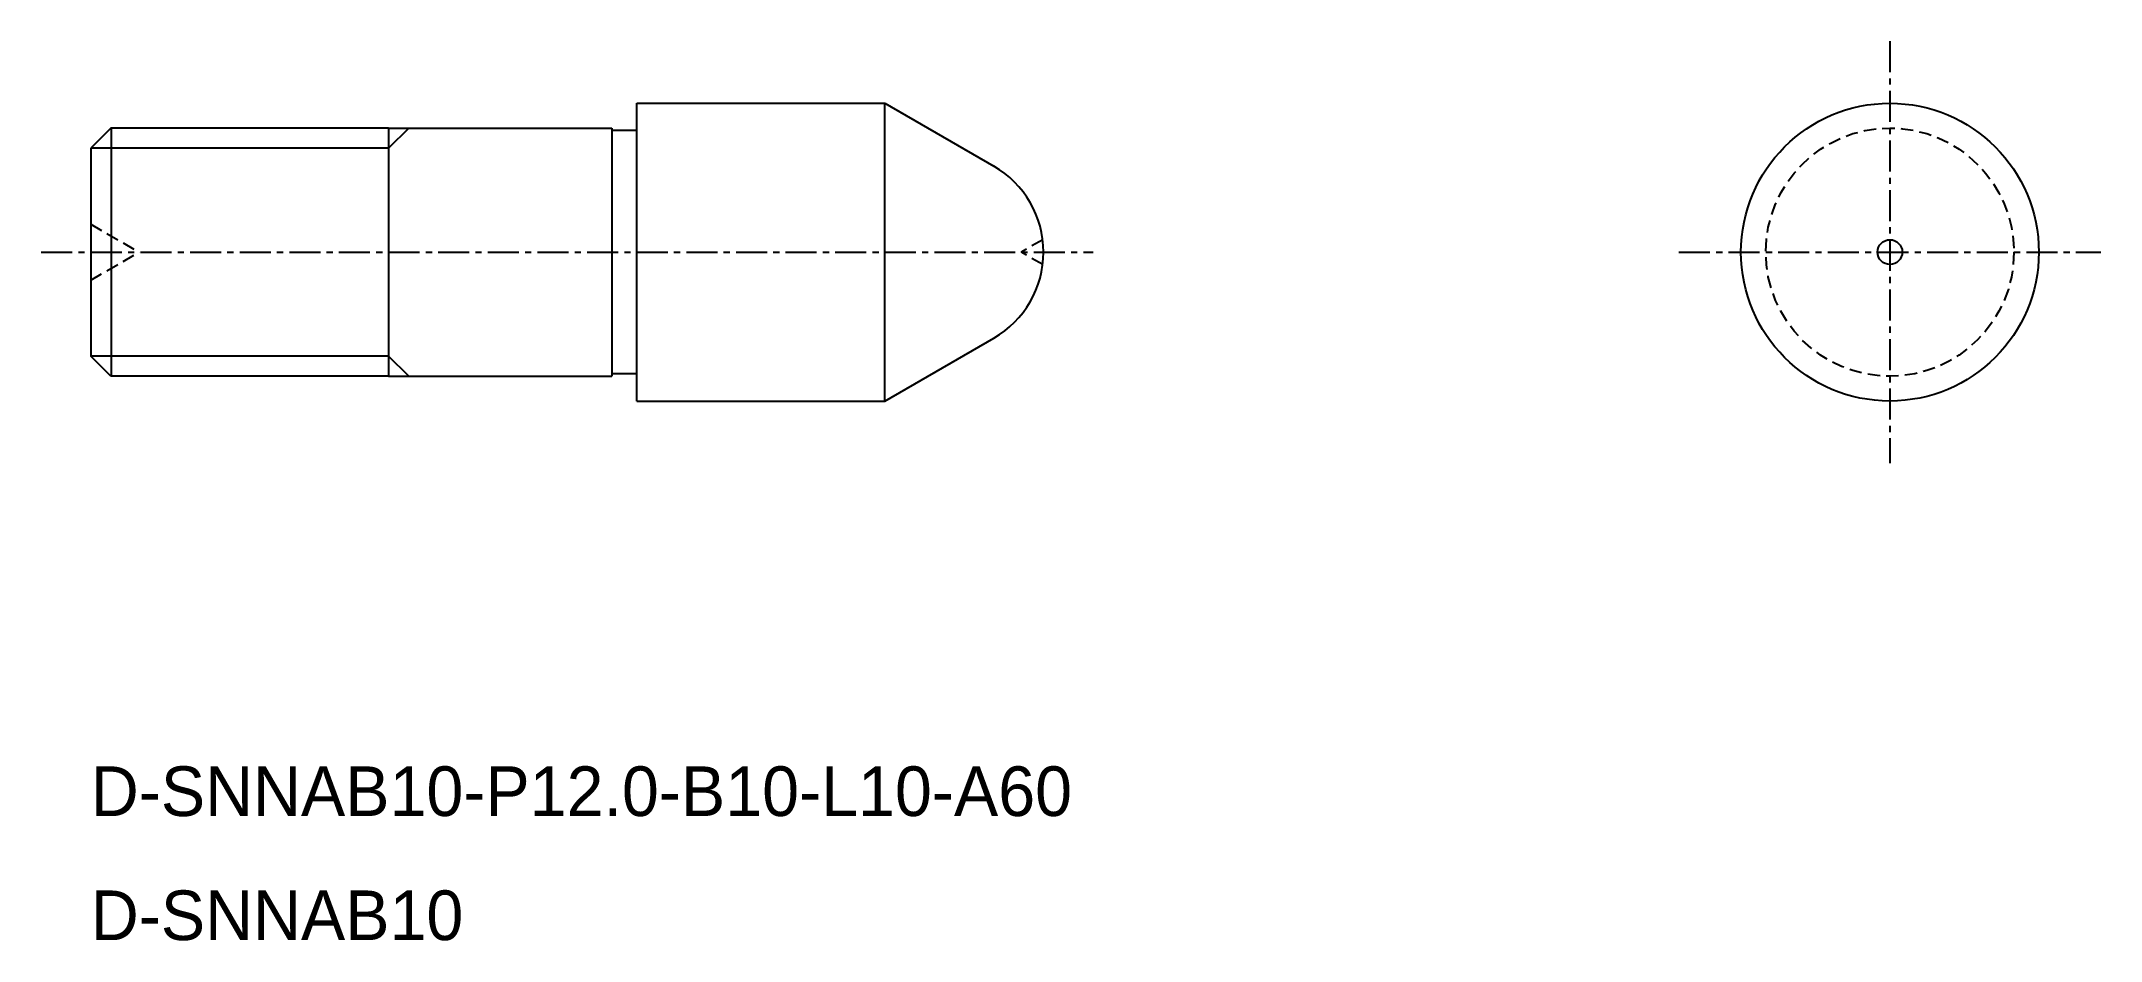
# Model space of a CAD drawing. Extents: x -1684.5 to -1601.5, y -677.4 to -641.2.
import ezdxf

# ---------------------------------------------------------------- set-up
doc = ezdxf.new("R2010")
doc.units = 0
doc.linetypes.add('CENTER', pattern=[2, 1.25, -0.25, 0.25, -0.25])
doc.linetypes.add('DASHED', pattern=[0.75, 0.5, -0.25])
doc.layers.get('0').update_dxf_attribs({"linetype": 'CONTINUOUS'})
doc.layers.add('CENTER', color=1, linetype='CENTER')

msp = doc.modelspace()

# ---------------------------------------------------------------- linework, layer by layer
at = {"color": 7, "linetype": 'CONTINUOUS'}
for p, q in [((-1660.481, -643.66), (-1650.481, -643.66)), ((-1660.481, -655.66), (-1660.481, -643.66)), ((-1650.481, -655.66), (-1650.481, -643.66)), ((-1650.481, -643.66), (-1646.089, -646.196)), ((-1681.669, -644.66), (-1682.481, -645.472)), ((-1670.481, -644.66), (-1681.669, -644.66)), ((-1681.665, -644.66), (-1681.665, -654.66)), ((-1670.481, -644.66), (-1661.481, -644.66)), ((-1670.481, -644.66), (-1670.481, -654.66)), ((-1661.481, -644.66), (-1661.481, -654.66)), ((-1660.481, -644.76), (-1661.481, -644.76)), ((-1682.481, -645.472), (-1682.481, -653.848)), ((-1650.481, -655.66), (-1646.089, -653.124)), ((-1681.669, -654.66), (-1682.481, -653.848)), ((-1670.481, -654.66), (-1681.669, -654.66)), ((-1670.481, -654.66), (-1661.481, -654.66)), ((-1660.481, -654.56), (-1661.481, -654.56)), ((-1660.481, -655.66), (-1650.481, -655.66))]:
    msp.add_line(p, q, dxfattribs=at)
at = {"color": 3, "linetype": 'CONTINUOUS'}
for p, q in [((-1669.669, -644.66), (-1670.481, -645.472)), ((-1670.481, -645.472), (-1682.481, -645.472)), ((-1670.481, -653.848), (-1682.481, -653.848)), ((-1669.669, -654.66), (-1670.481, -653.848))]:
    msp.add_line(p, q, dxfattribs=at)
at = {"color": 3, "linetype": 'DASHED'}
for p, q in [((-1682.481, -648.535), (-1680.532, -649.66)), ((-1682.481, -650.785), (-1680.532, -649.66)), ((-1644.12, -649.16), (-1644.986, -649.66)), ((-1644.12, -650.16), (-1644.986, -649.66))]:
    msp.add_line(p, q, dxfattribs=at)
msp.add_circle((-1609.981, -649.66), 5, dxfattribs=at)
at = {"color": 7, "linetype": 'CONTINUOUS'}
msp.add_arc((-1648.089, -649.66), 4, 300, 60, dxfattribs=at)
at = {"layer": 'CENTER', "color": 1, "linetype": 'CENTER'}
for p, q in [((-1609.981, -641.16), (-1609.981, -658.16)), ((-1684.481, -649.66), (-1642.089, -649.66)), ((-1618.481, -649.66), (-1601.481, -649.66))]:
    msp.add_line(p, q, dxfattribs=at)
at = {"layer": 'CENTER', "color": 7, "linetype": 'CONTINUOUS'}
for radius in [6, 0.5]:
    msp.add_circle((-1609.981, -649.66), radius, dxfattribs=at)

# ---------------------------------------------------------------- texts
at = {"color": 7, "linetype": 'CONTINUOUS'}
for s, p in [('D-SNNAB10-P12.0-B10-L10-A60', (-1682.481, -672.381)), ('D-SNNAB10', (-1682.481, -677.381))]:
    msp.add_text(s, height=2, dxfattribs=at).set_placement(p)

doc.saveas('drawing.dxf')
